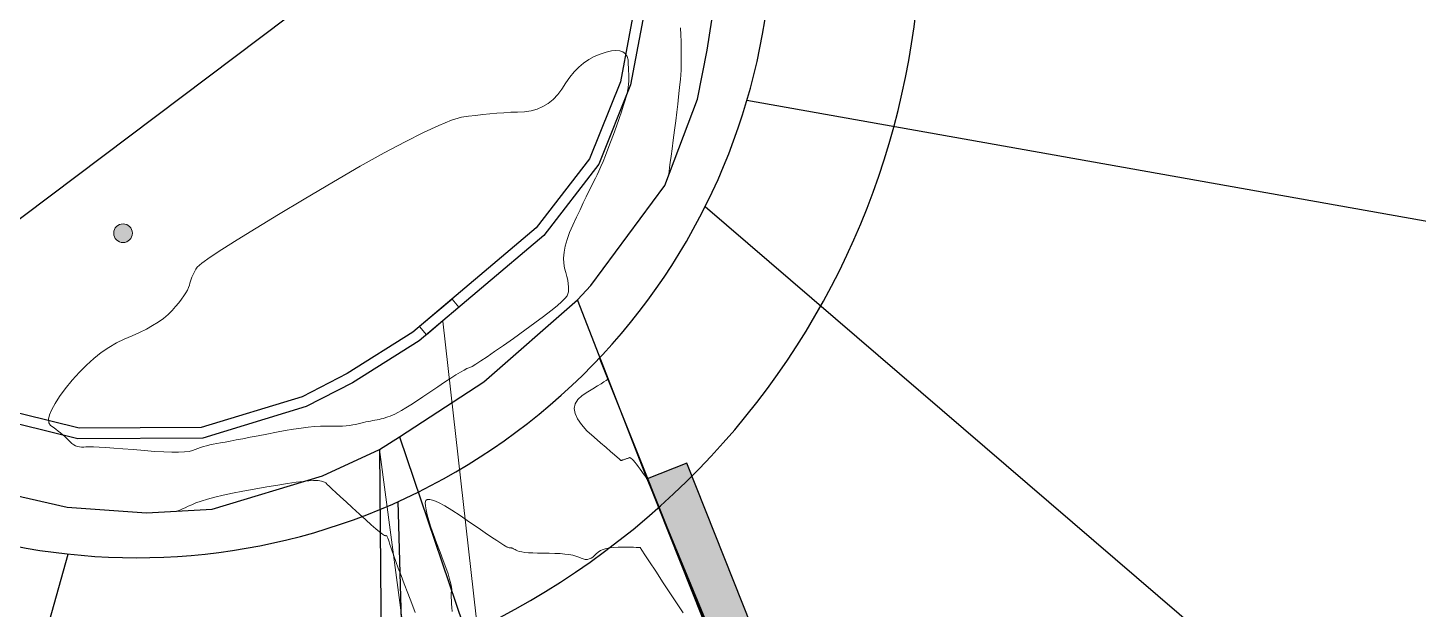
# Model space of a CAD drawing. Extents: x -19176 to -17597, y 5652440 to 5654285.
# Drawn here: x -18182.47 to -18149.72, y 5653056.04 to 5653069.73 of the extents above; entities that cross this region are included whole.
import ezdxf

# ---------------------------------------------------------------- set-up
doc = ezdxf.new("R2010")
doc.units = 0
doc.header["$LTSCALE"] = 5
doc.layers.add('AS-GENERAL', color=48, linetype='Continuous', lineweight=18)
doc.layers.add('T-ELEVATION', color=48, linetype='Continuous', lineweight=18)
for name, color, linetype in [('AS-ROADS', 254, 'Continuous'), ('F-RW', 190, 'Continuous'), ('L-TITLEDB', 4, 'Continuous')]:
    doc.layers.add(name, color=color, linetype=linetype)
for name, color, linetype, lineweight, true_color in [('AS-STORM', 7, 'foc-STORM', 9, 0x29a300), ('AS-STRUCTURE', 7, 'Continuous', 30, 0x595959), ('C-TOPO-MINR', 7, 'Continuous', 13, 0xe9d5af)]:
    doc.layers.add(name, color=color, linetype=linetype, lineweight=lineweight, true_color=true_color)
doc.layers.add('AS-STRUCTURE-H', color=7, linetype='Continuous', true_color=0xa8a8a8)
doc.styles.add('foc-LtypeFont', font='ARIALN.TTF', dxfattribs={"height": 7.35})
doc.linetypes.add('foc-STORM', pattern='A,10,-1,["ST",foc-LtypeFont,S=0.2,R=0,X=-0.5,Y=-0.75],-2.75', length=13.75)

msp = doc.modelspace()

# ---------------------------------------------------------------- hatches: boundary and pattern name
at = {"layer": 'AS-GENERAL'}
h = msp.add_hatch(color=256, dxfattribs=at)
h.dxf.hatch_style = 1
edge = h.paths.add_edge_path()
edge.add_arc((-18180.224, 5653064.892), 0.22, 0, 360)
at = {"layer": 'AS-STRUCTURE-H'}
h = msp.add_hatch(color=256, dxfattribs=at)
h.dxf.hatch_style = 1
h.paths.add_polyline_path([(-18159.713, 5653041.284), (-18166.95, 5653059.482), (-18167.879, 5653059.112), (-18160.642, 5653040.914)])

# ---------------------------------------------------------------- linework, layer by layer
at = {"layer": 'AS-GENERAL'}
msp.add_circle((-18180.224, 5653064.892), 0.22, dxfattribs=at)
at = {"layer": 'AS-ROADS', "flags": 128}
for points in [[(-18188.29, 5653061.155), (-18184.507, 5653059.119), (-18181.537, 5653058.442), (-18179.673, 5653058.31), (-18178.124, 5653058.397), (-18175.526, 5653059.183), (-18174.181, 5653059.801), (-18173.716, 5653060.097), (-18171.728, 5653061.394), (-18169.523, 5653063.323), (-18169.209, 5653063.657), (-18167.467, 5653066.018), (-18166.696, 5653068.047), (-18166.467, 5653069.199), (-18166.125, 5653071.429), (-18166.251, 5653074.693), (-18166.528, 5653075.884)], [(-18168.243, 5653075.735), (-18167.663, 5653071.614), (-18168.271, 5653068.388), (-18169.022, 5653066.518), (-18170.314, 5653064.841), (-18173.249, 5653062.357), (-18174.822, 5653061.371), (-18175.914, 5653060.811), (-18178.346, 5653060.065), (-18181.289, 5653060.055), (-18184.058, 5653060.732), (-18187.589, 5653062.721)], [(-18168.491, 5653075.7), (-18167.916, 5653071.62), (-18168.512, 5653068.458), (-18169.241, 5653066.643), (-18170.496, 5653065.015), (-18173.397, 5653062.559), (-18174.946, 5653061.589), (-18176.008, 5653061.044), (-18178.384, 5653060.315), (-18181.259, 5653060.305), (-18183.965, 5653060.967), (-18187.466, 5653062.939)], [(-18136.747, 5653032.01), (-18147.294, 5653031.59), (-18155.599, 5653031.329), (-18156.579, 5653031.509), (-18157.047, 5653032.162), (-18158.97, 5653036.734), (-18160.642, 5653040.914), (-18162.066, 5653044.616), (-18165.657, 5653053.744), (-18167.879, 5653059.112), (-18169.523, 5653063.323)], [(-18173.716, 5653060.097), (-18171.888, 5653054.701), (-18170.318, 5653048.421), (-18168.056, 5653041.679), (-18165.734, 5653034.44), (-18164.684, 5653030.423), (-18163.302, 5653027.678), (-18160.501, 5653025.194), (-18157.639, 5653023.919), (-18154.329, 5653023.311), (-18146.831, 5653023.049), (-18139.129, 5653023.189), (-18135.801, 5653023.071)]]:
    msp.add_lwpolyline(points, dxfattribs=at)
at = {"layer": 'AS-STORM', "linetype": 'ByBlock', "flags": 128}
msp.add_lwpolyline([(-18172.475, 5653063.339), (-18172.314, 5653063.149), (-18173.077, 5653062.502), (-18173.239, 5653062.693), (-18172.475, 5653063.339)], dxfattribs=at)
at = {"layer": 'AS-STORM', "flags": 128}
msp.add_lwpolyline([(-18172.695, 5653062.825), (-18167.991, 5653021.129), (-18126.71, 5653034.315), (-18127.274, 5653041.219)], dxfattribs=at)
at = {"layer": 'AS-STRUCTURE', "flags": 128}
msp.add_lwpolyline([(-18174.181, 5653059.801), (-18174.148, 5653055.148), (-18175.599, 5653049.868), (-18174.965, 5653049.597), (-18174.734, 5653048.658), (-18175.049, 5653047.291), (-18175.76, 5653044.524), (-18174.549, 5653044.027), (-18174.71, 5653043.284), (-18179.203, 5653026.293)], dxfattribs=at)
msp.add_lwpolyline([(-18159.713, 5653041.284), (-18166.95, 5653059.482), (-18167.879, 5653059.112), (-18160.642, 5653040.914)], close=True, dxfattribs=at)
at = {"layer": 'C-TOPO-MINR', "flags": 128}
for points in [[(-18167.098, 5653069.728), (-18167.089, 5653069.563), (-18167.082, 5653069.405), (-18167.078, 5653069.255), (-18167.076, 5653069.113), (-18167.076, 5653068.978), (-18167.078, 5653068.85), (-18167.082, 5653068.73), (-18167.089, 5653068.618), (-18167.098, 5653068.513), (-18167.11, 5653068.391), (-18167.124, 5653068.254), (-18167.141, 5653068.1), (-18167.161, 5653067.929), (-18167.184, 5653067.743), (-18167.209, 5653067.54), (-18167.237, 5653067.32), (-18167.268, 5653067.085), (-18167.295, 5653066.878), (-18167.318, 5653066.702), (-18167.337, 5653066.554), (-18167.352, 5653066.437), (-18167.364, 5653066.348), (-18167.371, 5653066.289), (-18167.375, 5653066.26), (-18167.375, 5653066.26)], [(-18172.813, 5653061.274), (-18172.996, 5653061.151), (-18173.163, 5653061.04), (-18173.313, 5653060.942), (-18173.448, 5653060.855), (-18173.566, 5653060.782), (-18173.669, 5653060.72), (-18173.755, 5653060.671), (-18173.825, 5653060.635), (-18173.88, 5653060.61), (-18173.933, 5653060.588), (-18173.986, 5653060.568), (-18174.039, 5653060.55), (-18174.09, 5653060.534), (-18174.142, 5653060.52), (-18174.192, 5653060.508), (-18174.242, 5653060.498), (-18174.291, 5653060.49), (-18174.343, 5653060.481), (-18174.395, 5653060.471), (-18174.45, 5653060.46), (-18174.506, 5653060.449), (-18174.563, 5653060.436), (-18174.623, 5653060.422), (-18174.684, 5653060.407), (-18174.747, 5653060.391), (-18174.815, 5653060.378), (-18174.889, 5653060.367), (-18174.969, 5653060.358), (-18175.055, 5653060.352), (-18175.146, 5653060.348), (-18175.242, 5653060.347), (-18175.345, 5653060.348), (-18175.453, 5653060.351), (-18175.575, 5653060.349), (-18175.712, 5653060.34), (-18175.863, 5653060.326), (-18176.029, 5653060.306), (-18176.209, 5653060.279), (-18176.403, 5653060.247), (-18176.612, 5653060.209), (-18176.835, 5653060.165), (-18177.041, 5653060.124), (-18177.231, 5653060.088), (-18177.403, 5653060.054), (-18177.559, 5653060.025), (-18177.699, 5653059.999), (-18177.821, 5653059.976), (-18177.926, 5653059.957), (-18178.015, 5653059.942), (-18178.1, 5653059.926), (-18178.181, 5653059.908), (-18178.258, 5653059.889), (-18178.331, 5653059.869), (-18178.401, 5653059.847), (-18178.466, 5653059.825), (-18178.528, 5653059.801), (-18178.585, 5653059.776), (-18178.669, 5653059.757), (-18178.779, 5653059.744), (-18178.915, 5653059.737), (-18179.077, 5653059.737), (-18179.266, 5653059.743), (-18179.48, 5653059.755), (-18179.721, 5653059.773), (-18179.988, 5653059.797), (-18180.228, 5653059.817), (-18180.441, 5653059.834), (-18180.627, 5653059.847), (-18180.786, 5653059.856), (-18180.918, 5653059.861), (-18181.023, 5653059.863), (-18181.101, 5653059.861), (-18181.151, 5653059.855), (-18181.201, 5653059.855), (-18181.249, 5653059.86), (-18181.296, 5653059.872), (-18181.341, 5653059.89), (-18181.384, 5653059.914), (-18181.427, 5653059.943), (-18181.467, 5653059.979), (-18181.507, 5653060.02), (-18181.549, 5653060.062), (-18181.595, 5653060.104), (-18181.643, 5653060.147), (-18181.695, 5653060.19), (-18181.75, 5653060.234), (-18181.808, 5653060.278), (-18181.869, 5653060.323), (-18181.933, 5653060.368), (-18181.969, 5653060.432), (-18181.976, 5653060.516), (-18181.954, 5653060.62), (-18181.904, 5653060.744), (-18181.826, 5653060.887), (-18181.719, 5653061.049), (-18181.584, 5653061.231), (-18181.419, 5653061.433), (-18181.253, 5653061.619), (-18181.083, 5653061.789), (-18180.911, 5653061.943), (-18180.736, 5653062.081), (-18180.558, 5653062.204), (-18180.378, 5653062.31), (-18180.194, 5653062.401), (-18180.008, 5653062.476), (-18179.835, 5653062.553), (-18179.675, 5653062.633), (-18179.528, 5653062.716), (-18179.394, 5653062.801), (-18179.273, 5653062.888), (-18179.165, 5653062.978), (-18179.069, 5653063.071), (-18178.987, 5653063.166), (-18178.913, 5653063.256), (-18178.849, 5653063.339), (-18178.793, 5653063.417), (-18178.746, 5653063.488), (-18178.708, 5653063.554), (-18178.679, 5653063.613), (-18178.659, 5653063.667), (-18178.648, 5653063.714), (-18178.635, 5653063.762), (-18178.619, 5653063.81), (-18178.601, 5653063.857), (-18178.581, 5653063.905), (-18178.559, 5653063.952), (-18178.534, 5653064), (-18178.508, 5653064.048), (-18178.479, 5653064.095), (-18178.367, 5653064.188), (-18178.173, 5653064.326), (-18177.895, 5653064.509), (-18177.535, 5653064.738), (-18177.092, 5653065.012), (-18176.566, 5653065.331), (-18175.957, 5653065.696), (-18175.265, 5653066.105), (-18174.639, 5653066.467), (-18174.078, 5653066.78), (-18173.582, 5653067.045), (-18173.152, 5653067.262), (-18172.788, 5653067.43), (-18172.489, 5653067.55), (-18172.255, 5653067.622), (-18172.087, 5653067.645), (-18171.92, 5653067.666), (-18171.753, 5653067.685), (-18171.587, 5653067.702), (-18171.422, 5653067.716), (-18171.257, 5653067.728), (-18171.094, 5653067.738), (-18170.931, 5653067.745), (-18170.768, 5653067.75), (-18170.615, 5653067.773), (-18170.471, 5653067.813), (-18170.337, 5653067.872), (-18170.211, 5653067.948), (-18170.094, 5653068.043), (-18169.987, 5653068.155), (-18169.889, 5653068.285), (-18169.8, 5653068.433), (-18169.704, 5653068.568), (-18169.602, 5653068.691), (-18169.493, 5653068.8), (-18169.377, 5653068.897), (-18169.255, 5653068.981), (-18169.126, 5653069.052), (-18168.99, 5653069.11), (-18168.848, 5653069.155), (-18168.723, 5653069.183), (-18168.615, 5653069.192), (-18168.524, 5653069.184), (-18168.451, 5653069.158), (-18168.394, 5653069.114), (-18168.354, 5653069.052), (-18168.332, 5653068.972), (-18168.327, 5653068.874), (-18168.322, 5653068.787), (-18168.319, 5653068.71), (-18168.316, 5653068.643), (-18168.314, 5653068.587), (-18168.313, 5653068.541), (-18168.312, 5653068.506), (-18168.313, 5653068.481), (-18168.314, 5653068.466), (-18168.316, 5653068.448), (-18168.318, 5653068.427), (-18168.32, 5653068.404), (-18168.324, 5653068.377), (-18168.327, 5653068.347), (-18168.331, 5653068.314), (-18168.336, 5653068.278), (-18168.341, 5653068.238), (-18168.354, 5653068.18), (-18168.376, 5653068.101), (-18168.405, 5653068.003), (-18168.443, 5653067.885), (-18168.489, 5653067.748), (-18168.543, 5653067.591), (-18168.605, 5653067.414), (-18168.675, 5653067.218), (-18168.742, 5653067.036), (-18168.804, 5653066.87), (-18168.863, 5653066.719), (-18168.917, 5653066.583), (-18168.968, 5653066.462), (-18169.015, 5653066.356), (-18169.058, 5653066.265), (-18169.097, 5653066.189), (-18169.142, 5653066.099), (-18169.193, 5653065.996), (-18169.251, 5653065.879), (-18169.315, 5653065.748), (-18169.385, 5653065.603), (-18169.461, 5653065.444), (-18169.544, 5653065.271), (-18169.632, 5653065.084), (-18169.706, 5653064.908), (-18169.764, 5653064.743), (-18169.808, 5653064.587), (-18169.836, 5653064.442), (-18169.849, 5653064.308), (-18169.847, 5653064.184), (-18169.83, 5653064.07), (-18169.798, 5653063.967), (-18169.772, 5653063.871), (-18169.752, 5653063.783), (-18169.738, 5653063.703), (-18169.731, 5653063.631), (-18169.73, 5653063.567), (-18169.735, 5653063.51), (-18169.746, 5653063.461), (-18169.763, 5653063.42), (-18169.812, 5653063.36), (-18169.892, 5653063.281), (-18170.004, 5653063.184), (-18170.146, 5653063.068), (-18170.32, 5653062.933), (-18170.525, 5653062.78), (-18170.762, 5653062.608), (-18171.03, 5653062.417), (-18171.267, 5653062.249), (-18171.475, 5653062.104), (-18171.652, 5653061.983), (-18171.799, 5653061.885), (-18171.915, 5653061.81), (-18172.002, 5653061.758), (-18172.058, 5653061.73), (-18172.084, 5653061.724), (-18172.129, 5653061.704), (-18172.194, 5653061.669), (-18172.279, 5653061.62), (-18172.383, 5653061.556), (-18172.507, 5653061.476), (-18172.65, 5653061.383), (-18172.813, 5653061.274)], [(-18168.795, 5653061.458), (-18168.795, 5653061.458), (-18168.812, 5653061.447), (-18168.847, 5653061.426), (-18168.898, 5653061.393), (-18168.967, 5653061.35), (-18169.053, 5653061.296), (-18169.157, 5653061.232), (-18169.277, 5653061.156), (-18169.415, 5653061.07), (-18169.514, 5653060.975), (-18169.575, 5653060.873), (-18169.597, 5653060.763), (-18169.58, 5653060.645), (-18169.525, 5653060.519), (-18169.431, 5653060.385), (-18169.299, 5653060.243), (-18169.128, 5653060.093), (-18168.978, 5653059.961), (-18168.849, 5653059.848), (-18168.741, 5653059.753), (-18168.653, 5653059.677), (-18168.587, 5653059.618), (-18168.541, 5653059.578), (-18168.516, 5653059.556), (-18168.512, 5653059.553), (-18168.509, 5653059.55), (-18168.505, 5653059.547), (-18168.502, 5653059.545), (-18168.499, 5653059.544), (-18168.496, 5653059.543), (-18168.494, 5653059.542), (-18168.491, 5653059.543), (-18168.49, 5653059.543), (-18168.486, 5653059.544), (-18168.48, 5653059.546), (-18168.472, 5653059.549), (-18168.463, 5653059.551), (-18168.451, 5653059.555), (-18168.438, 5653059.559), (-18168.423, 5653059.564), (-18168.406, 5653059.569), (-18168.389, 5653059.574), (-18168.373, 5653059.58), (-18168.358, 5653059.585), (-18168.344, 5653059.59), (-18168.33, 5653059.594), (-18168.317, 5653059.599), (-18168.305, 5653059.604), (-18168.293, 5653059.609), (-18168.277, 5653059.605), (-18168.257, 5653059.592), (-18168.233, 5653059.572), (-18168.204, 5653059.542), (-18168.172, 5653059.504), (-18168.135, 5653059.458), (-18168.094, 5653059.403), (-18168.049, 5653059.339), (-18168.009, 5653059.284), (-18167.975, 5653059.236), (-18167.946, 5653059.196), (-18167.923, 5653059.163), (-18167.905, 5653059.138), (-18167.893, 5653059.121), (-18167.886, 5653059.112), (-18167.885, 5653059.111), (-18167.884, 5653059.109), (-18167.883, 5653059.107), (-18167.882, 5653059.106), (-18167.881, 5653059.104), (-18167.879, 5653059.102), (-18167.878, 5653059.1), (-18167.876, 5653059.098), (-18167.875, 5653059.096), (-18167.873, 5653059.094), (-18167.872, 5653059.092), (-18167.871, 5653059.091), (-18167.87, 5653059.09), (-18167.87, 5653059.089), (-18167.869, 5653059.089), (-18167.869, 5653059.088), (-18167.869, 5653059.088)], [(-18173.342, 5653055.967), (-18173.424, 5653056.179), (-18173.518, 5653056.419), (-18173.602, 5653056.637), (-18173.678, 5653056.834), (-18173.744, 5653057.01), (-18173.801, 5653057.165), (-18173.849, 5653057.298), (-18173.888, 5653057.409), (-18173.917, 5653057.5), (-18173.938, 5653057.568), (-18173.957, 5653057.627), (-18173.974, 5653057.676), (-18173.989, 5653057.716), (-18174.003, 5653057.745), (-18174.015, 5653057.765), (-18174.026, 5653057.775), (-18174.035, 5653057.775), (-18174.042, 5653057.766), (-18174.07, 5653057.777), (-18174.117, 5653057.809), (-18174.185, 5653057.861), (-18174.273, 5653057.934), (-18174.381, 5653058.027), (-18174.509, 5653058.141), (-18174.657, 5653058.276), (-18174.825, 5653058.432), (-18174.973, 5653058.569), (-18175.101, 5653058.687), (-18175.209, 5653058.788), (-18175.298, 5653058.87), (-18175.366, 5653058.934), (-18175.414, 5653058.979), (-18175.442, 5653059.006), (-18175.451, 5653059.015), (-18175.463, 5653059.024), (-18175.48, 5653059.032), (-18175.5, 5653059.04), (-18175.525, 5653059.047), (-18175.554, 5653059.055), (-18175.588, 5653059.062), (-18175.625, 5653059.068), (-18175.667, 5653059.074), (-18175.74, 5653059.074), (-18175.845, 5653059.066), (-18175.981, 5653059.051), (-18176.149, 5653059.029), (-18176.348, 5653058.999), (-18176.579, 5653058.963), (-18176.841, 5653058.92), (-18177.135, 5653058.87), (-18177.405, 5653058.82), (-18177.649, 5653058.772), (-18177.87, 5653058.724), (-18178.066, 5653058.678), (-18178.237, 5653058.632), (-18178.384, 5653058.587), (-18178.507, 5653058.544), (-18178.605, 5653058.501), (-18178.691, 5653058.463), (-18178.764, 5653058.431), (-18178.825, 5653058.405), (-18178.874, 5653058.383), (-18178.911, 5653058.367), (-18178.936, 5653058.356), (-18178.948, 5653058.351), (-18178.948, 5653058.351)], [(-18172.47, 5653055.986), (-18172.48, 5653056.081), (-18172.487, 5653056.167), (-18172.491, 5653056.245), (-18172.494, 5653056.314), (-18172.494, 5653056.374), (-18172.493, 5653056.426), (-18172.488, 5653056.47), (-18172.482, 5653056.504), (-18172.487, 5653056.562), (-18172.504, 5653056.642), (-18172.532, 5653056.745), (-18172.571, 5653056.871), (-18172.622, 5653057.02), (-18172.684, 5653057.191), (-18172.757, 5653057.386), (-18172.842, 5653057.603), (-18172.915, 5653057.8), (-18172.976, 5653057.976), (-18173.026, 5653058.131), (-18173.063, 5653058.266), (-18173.089, 5653058.38), (-18173.103, 5653058.474), (-18173.105, 5653058.547), (-18173.096, 5653058.599), (-18173.059, 5653058.626), (-18172.996, 5653058.627), (-18172.907, 5653058.602), (-18172.791, 5653058.551), (-18172.648, 5653058.475), (-18172.479, 5653058.373), (-18172.283, 5653058.245), (-18172.061, 5653058.092), (-18171.864, 5653057.956), (-18171.692, 5653057.839), (-18171.546, 5653057.739), (-18171.425, 5653057.658), (-18171.329, 5653057.595), (-18171.259, 5653057.55), (-18171.214, 5653057.522), (-18171.194, 5653057.513), (-18171.176, 5653057.505), (-18171.159, 5653057.499), (-18171.144, 5653057.493), (-18171.13, 5653057.489), (-18171.117, 5653057.486), (-18171.106, 5653057.484), (-18171.096, 5653057.483), (-18171.088, 5653057.484), (-18171.077, 5653057.483), (-18171.064, 5653057.479), (-18171.049, 5653057.474), (-18171.031, 5653057.466), (-18171.01, 5653057.456), (-18170.988, 5653057.445), (-18170.962, 5653057.431), (-18170.934, 5653057.415), (-18170.892, 5653057.401), (-18170.835, 5653057.389), (-18170.764, 5653057.379), (-18170.678, 5653057.371), (-18170.577, 5653057.365), (-18170.462, 5653057.361), (-18170.332, 5653057.359), (-18170.187, 5653057.359), (-18170.054, 5653057.356), (-18169.932, 5653057.35), (-18169.822, 5653057.34), (-18169.723, 5653057.326), (-18169.635, 5653057.31), (-18169.558, 5653057.29), (-18169.492, 5653057.267), (-18169.438, 5653057.241), (-18169.386, 5653057.223), (-18169.337, 5653057.214), (-18169.289, 5653057.214), (-18169.244, 5653057.223), (-18169.2, 5653057.241), (-18169.159, 5653057.268), (-18169.121, 5653057.304), (-18169.084, 5653057.348), (-18169.038, 5653057.387), (-18168.983, 5653057.42), (-18168.918, 5653057.448), (-18168.844, 5653057.469), (-18168.761, 5653057.486), (-18168.668, 5653057.496), (-18168.566, 5653057.501), (-18168.455, 5653057.5), (-18168.357, 5653057.5), (-18168.272, 5653057.499), (-18168.201, 5653057.498), (-18168.143, 5653057.496), (-18168.099, 5653057.495), (-18168.068, 5653057.493), (-18168.05, 5653057.492), (-18168.046, 5653057.49), (-18168.007, 5653057.433), (-18167.932, 5653057.323), (-18167.823, 5653057.158), (-18167.679, 5653056.938), (-18167.5, 5653056.664), (-18167.286, 5653056.336), (-18167.036, 5653055.954)]]:
    msp.add_lwpolyline(points, dxfattribs=at)
at = {"layer": 'F-RW'}
msp.add_line((-18189.087, 5653060.398), (-18165.995, 5653077.778), dxfattribs=at)
msp.add_arc((-18179.903, 5653072.227), 18.475, 228.169, 30.3379, dxfattribs=at)
at = {"layer": 'L-TITLEDB', "flags": 128}
for points in [[(-18126.614, 5653061.099), (-18165.533, 5653068.014)], [(-18132.522, 5653036.315), (-18166.516, 5653065.516)], [(-18125.488, 5653044.75), (-18135.339, 5653032.938), (-18156.841, 5653031.554), (-18169.003, 5653061.959)], [(-18172.44, 5653012.002), (-18173.746, 5653058.576)], [(-18192.241, 5653019.092), (-18181.517, 5653057.339)]]:
    msp.add_lwpolyline(points, dxfattribs=at)
at = {"layer": 'L-TITLEDB'}
msp.add_arc((-18179.903, 5653072.227), 14.975, 228.169, 30.3379, dxfattribs=at)
at = {"layer": 'T-ELEVATION', "flags": 128}
msp.add_lwpolyline([(-18174.181, 5653059.801), (-18173.488, 5653054.543), (-18172.71, 5653049.958), (-18171.393, 5653044.231), (-18171.526, 5653041.417), (-18173.149, 5653039.685), (-18175.935, 5653037.756)], dxfattribs=at)

doc.saveas('drawing.dxf')
